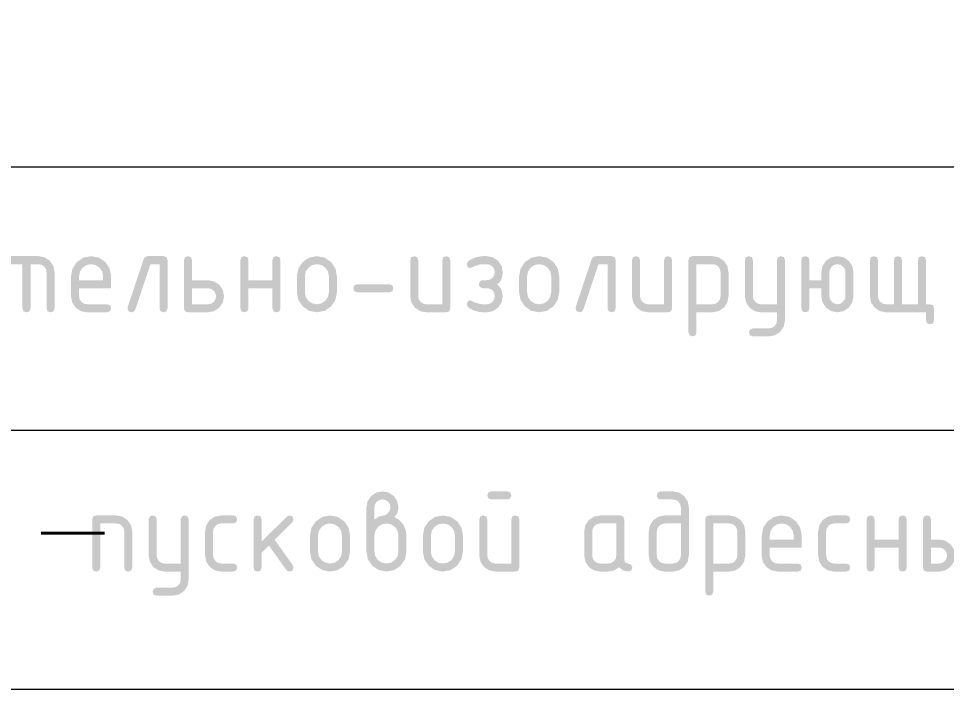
# Model space of a CAD drawing. Header units: millimetres. Extents: x 0 to 420, y 0 to 297.
# Drawn here: x 165.29 to 185.31, y 31.45 to 45.91 of the extents above; entities that cross this region are included whole.
import ezdxf

# ---------------------------------------------------------------- set-up
doc = ezdxf.new("R2010")
doc.units = ezdxf.units.MM
doc.styles.get("Standard").update_dxf_attribs({"font": 'STANDARD'})

msp = doc.modelspace()

# ---------------------------------------------------------------- hatches: boundary and pattern name
for points in [[(164.946487, 40.791584), (165.724252, 40.791584), (165.85737, 40.766366), (165.968991, 40.690712), (166.044646, 40.579091), (166.069864, 40.445972), (166.069864, 39.668207), (166.048091, 39.603233), (165.983323, 39.581667), (165.918831, 39.603233), (165.897333, 39.668207), (165.897333, 40.445972), (165.884655, 40.51322), (165.847173, 40.568893), (165.7915, 40.6061), (165.724252, 40.618502), (165.551721, 40.618502), (165.551721, 39.668207), (165.529948, 39.603233), (165.465181, 39.581667), (165.400206, 39.603233), (165.37864, 39.668207), (165.37864, 40.618502), (165.033028, 40.618502), (165.033028, 39.668207), (165.011255, 39.603233), (164.946487, 39.581667), (164.881995, 39.603233), (164.860497, 39.668207), (164.860497, 40.705043), (164.881995, 40.769811)], [(168.075209, 40.791584), (168.420821, 40.791584), (168.485588, 40.769811), (168.507361, 40.705043), (168.507361, 39.668207), (168.485588, 39.603233), (168.420821, 39.581667), (168.356328, 39.603233), (168.334831, 39.668207), (168.334831, 40.618502), (168.136945, 40.618502), (167.811176, 39.640647), (167.780722, 39.596274), (167.729597, 39.581667), (167.665104, 39.603577), (167.643607, 39.66931), (167.647466, 39.695768), (167.989219, 40.720477), (168.022292, 40.773807)], [(170.251021, 40.10036), (170.251021, 39.668207), (170.229248, 39.603233), (170.16448, 39.581667), (170.099988, 39.603233), (170.07849, 39.668207), (170.07849, 40.705043), (170.099988, 40.769811), (170.16448, 40.791584), (170.229248, 40.769811), (170.251021, 40.705043), (170.251021, 40.27289), (170.769714, 40.27289), (170.769714, 40.705043), (170.791212, 40.769811), (170.855704, 40.791584), (170.920472, 40.769811), (170.942245, 40.705043), (170.942245, 39.668207), (170.920472, 39.603233), (170.855704, 39.581667), (170.791212, 39.603233), (170.769714, 39.668207), (170.769714, 40.10036)], [(174.604793, 40.705043), (174.604793, 39.668207), (174.58302, 39.603233), (174.518252, 39.581667), (174.08665, 39.581667), (173.952361, 39.60654), (173.840808, 39.681436), (173.765912, 39.792989), (173.741038, 39.927278), (173.741038, 40.705043), (173.762536, 40.769811), (173.827028, 40.791584), (173.891796, 40.769811), (173.913569, 40.705043), (173.913569, 39.927278), (173.926109, 39.861408), (173.964281, 39.80546), (174.020505, 39.767288), (174.08665, 39.754748), (174.432262, 39.754748), (174.432262, 40.705043), (174.45376, 40.769811), (174.518252, 40.791584), (174.58302, 40.769811)], [(175.563163, 39.927278), (175.551657, 39.99935), (175.517412, 40.054058), (175.471937, 40.085064), (175.414886, 40.098706), (175.304092, 40.10036), (175.242356, 40.125165), (175.217551, 40.18635), (175.242907, 40.248637), (175.276807, 40.267516), (175.328897, 40.273993), (175.354804, 40.273993), (175.382365, 40.27289), (175.459673, 40.285293), (175.51631, 40.3225), (175.551312, 40.378241), (175.563163, 40.445972), (175.550485, 40.51322), (175.513003, 40.568893), (175.45733, 40.6061), (175.390082, 40.618502), (175.304092, 40.618502), (175.223408, 40.607409), (175.126601, 40.574405), (175.047984, 40.541677), (175.023523, 40.530859), (174.977773, 40.562278), (174.95848, 40.622361), (174.993689, 40.687129), (175.099591, 40.745282), (175.20949, 40.780009), (175.304092, 40.791584), (175.390082, 40.791584), (175.524096, 40.766435), (175.635372, 40.691263), (175.710544, 40.579573), (175.735694, 40.445972), (175.728252, 40.360293), (175.705928, 40.288462), (175.668721, 40.230481), (175.616631, 40.18635), (175.705928, 40.082859), (175.735694, 39.927278), (175.710544, 39.792989), (175.635372, 39.681436), (175.524096, 39.60654), (175.390082, 39.581667), (175.304092, 39.581667), (175.207285, 39.592829), (175.098489, 39.626315), (174.993344, 39.683366), (174.95848, 39.750338), (174.977773, 39.810972), (175.025177, 39.842391), (175.05322, 39.831298), (175.130459, 39.798294), (175.224304, 39.765566), (175.304092, 39.754748), (175.390082, 39.754748), (175.456641, 39.767219), (175.512451, 39.804909), (175.550416, 39.860306)], [(177.738583, 40.791584), (178.084195, 40.791584), (178.148963, 40.769811), (178.170736, 40.705043), (178.170736, 39.668207), (178.148963, 39.603233), (178.084195, 39.581667), (178.019703, 39.603233), (177.998206, 39.668207), (177.998206, 40.618502), (177.80032, 40.618502), (177.474551, 39.640647), (177.444097, 39.596274), (177.392971, 39.581667), (177.328479, 39.603577), (177.306982, 39.66931), (177.31084, 39.695768), (177.652594, 40.720477), (177.685667, 40.773807)], [(179.388178, 40.705043), (179.388178, 39.668207), (179.366405, 39.603233), (179.301637, 39.581667), (178.870036, 39.581667), (178.735746, 39.60654), (178.624194, 39.681436), (178.549297, 39.792989), (178.524424, 39.927278), (178.524424, 40.705043), (178.545921, 40.769811), (178.610413, 40.791584), (178.675181, 40.769811), (178.696954, 40.705043), (178.696954, 39.927278), (178.709494, 39.861408), (178.747666, 39.80546), (178.80389, 39.767288), (178.870036, 39.754748), (179.215648, 39.754748), (179.215648, 40.705043), (179.237145, 40.769811), (179.301637, 40.791584), (179.366405, 40.769811)], [(181.650531, 39.40638), (181.650531, 39.581667), (181.304919, 39.581667), (181.170629, 39.606885), (181.059077, 39.682539), (180.984181, 39.79416), (180.959307, 39.927278), (180.959307, 40.705043), (180.980804, 40.769811), (181.045297, 40.791584), (181.110064, 40.769811), (181.131837, 40.705043), (181.131837, 39.927278), (181.144378, 39.861408), (181.182549, 39.80546), (181.238773, 39.767288), (181.304919, 39.754748), (181.650531, 39.754748), (181.650531, 40.705043), (181.672028, 40.769811), (181.736521, 40.791584), (181.801288, 40.769811), (181.823061, 40.705043), (181.823061, 39.408585), (181.798257, 39.275466), (181.723843, 39.163845), (181.613737, 39.088191), (181.481308, 39.062973), (181.131837, 39.062973), (181.066863, 39.084746), (181.045297, 39.149514), (181.071204, 39.210147), (181.131837, 39.236055), (181.477449, 39.236055), (181.544698, 39.248319), (181.60037, 39.284561), (181.637853, 39.339476)], [(184.865401, 39.581667), (184.001647, 39.581667), (183.867357, 39.606885), (183.755805, 39.682539), (183.680909, 39.79416), (183.656035, 39.927278), (183.656035, 40.705043), (183.677532, 40.769811), (183.742024, 40.791584), (183.806792, 40.769811), (183.828565, 40.705043), (183.828565, 39.927278), (183.841105, 39.861408), (183.879277, 39.80546), (183.935501, 39.767288), (184.001647, 39.754748), (184.174177, 39.754748), (184.174177, 40.705043), (184.195744, 40.769811), (184.260718, 40.791584), (184.325486, 40.769811), (184.347259, 40.705043), (184.347259, 39.754748), (184.692871, 39.754748), (184.692871, 40.705043), (184.714368, 40.769811), (184.77886, 40.791584), (184.843628, 40.769811), (184.865401, 40.705043), (184.865401, 39.754748), (184.951942, 39.754748), (185.01671, 39.732975), (185.038483, 39.668207), (185.038483, 39.408585), (185.01671, 39.344093), (184.951942, 39.322595), (184.886968, 39.344093), (184.865401, 39.408585)], [(173.290587, 40.013819), (172.599363, 40.013819), (172.534871, 40.035386), (172.513374, 40.10036), (172.534871, 40.164852), (172.599363, 40.18635), (173.290587, 40.18635), (173.355355, 40.164852), (173.377128, 40.10036), (173.355355, 40.035386)], [(166.881748, 34.080207), (166.881748, 35.117043), (166.903245, 35.181811), (166.967737, 35.203584), (167.39989, 35.203584), (167.533009, 35.178366), (167.64463, 35.102712), (167.720284, 34.991091), (167.745502, 34.857972), (167.745502, 34.080207), (167.723729, 34.015233), (167.658961, 33.993667), (167.594469, 34.015233), (167.572972, 34.080207), (167.572972, 34.857972), (167.560294, 34.92522), (167.522811, 34.980893), (167.467138, 35.0181), (167.39989, 35.030502), (167.054278, 35.030502), (167.054278, 34.080207), (167.032505, 34.015233), (166.967737, 33.993667), (166.903245, 34.015233)], [(168.790413, 33.81838), (168.790413, 33.993667), (168.444801, 33.993667), (168.310512, 34.018885), (168.198959, 34.094539), (168.124063, 34.20616), (168.099189, 34.339279), (168.099189, 35.117043), (168.120687, 35.181811), (168.185179, 35.203584), (168.249947, 35.181811), (168.27172, 35.117043), (168.27172, 34.339279), (168.28426, 34.273408), (168.322432, 34.21746), (168.378656, 34.179288), (168.444801, 34.166748), (168.790413, 34.166748), (168.790413, 35.117043), (168.811911, 35.181811), (168.876403, 35.203584), (168.941171, 35.181811), (168.962944, 35.117043), (168.962944, 33.820585), (168.938139, 33.687466), (168.863725, 33.575845), (168.75362, 33.500191), (168.62119, 33.474973), (168.27172, 33.474973), (168.206745, 33.496746), (168.185179, 33.561514), (168.211086, 33.622147), (168.27172, 33.648055), (168.617332, 33.648055), (168.68458, 33.660319), (168.740253, 33.696561), (168.777735, 33.751476)], [(169.489162, 34.857972), (169.489162, 34.339279), (169.501702, 34.273408), (169.539873, 34.21746), (169.596097, 34.179288), (169.662243, 34.166748), (169.921314, 34.166748), (169.986082, 34.144975), (170.007855, 34.080207), (169.986082, 34.015233), (169.921314, 33.993667), (169.662243, 33.993667), (169.527953, 34.01854), (169.416401, 34.093436), (169.341505, 34.204989), (169.316631, 34.339279), (169.316631, 34.857972), (169.341505, 34.991573), (169.416401, 35.103263), (169.527953, 35.178435), (169.662243, 35.203584), (169.921314, 35.203584), (169.986082, 35.181811), (170.007855, 35.117043), (169.986082, 35.052069), (169.921314, 35.030502), (169.662243, 35.030502), (169.595202, 35.017756), (169.539322, 34.979791), (169.501633, 34.924049)], [(170.53384, 34.635281), (171.077338, 35.178228), (171.138523, 35.203584), (171.203291, 35.181811), (171.225064, 35.117043), (171.199157, 35.056961), (170.819369, 34.677173), (171.207976, 34.129817), (171.225064, 34.078554), (171.203291, 34.014819), (171.138523, 33.993667), (171.097526, 34.00283), (171.066865, 34.030598), (170.694795, 34.552599), (170.53384, 34.391644), (170.53384, 34.080207), (170.512067, 34.015233), (170.447299, 33.993667), (170.382807, 34.015233), (170.36131, 34.080207), (170.36131, 35.117043), (170.382807, 35.181811), (170.447299, 35.203584), (170.512067, 35.181811), (170.53384, 35.117043)], [(182.710957, 34.857972), (182.710957, 34.339279), (182.723497, 34.273408), (182.761668, 34.21746), (182.817892, 34.179288), (182.884038, 34.166748), (183.143109, 34.166748), (183.207877, 34.144975), (183.22965, 34.080207), (183.207877, 34.015233), (183.143109, 33.993667), (182.884038, 33.993667), (182.749748, 34.01854), (182.638196, 34.093436), (182.5633, 34.204989), (182.538426, 34.339279), (182.538426, 34.857972), (182.5633, 34.991573), (182.638196, 35.103263), (182.749748, 35.178435), (182.884038, 35.203584), (183.143109, 35.203584), (183.207877, 35.181811), (183.22965, 35.117043), (183.207877, 35.052069), (183.143109, 35.030502), (182.884038, 35.030502), (182.816997, 35.017756), (182.761117, 34.979791), (182.723428, 34.924049)], [(183.755635, 34.51236), (183.755635, 34.080207), (183.733862, 34.015233), (183.669094, 33.993667), (183.604602, 34.015233), (183.583105, 34.080207), (183.583105, 35.117043), (183.604602, 35.181811), (183.669094, 35.203584), (183.733862, 35.181811), (183.755635, 35.117043), (183.755635, 34.68489), (184.274329, 34.68489), (184.274329, 35.117043), (184.295826, 35.181811), (184.360318, 35.203584), (184.425086, 35.181811), (184.446859, 35.117043), (184.446859, 34.080207), (184.425086, 34.015233), (184.360318, 33.993667), (184.295826, 34.015233), (184.274329, 34.080207), (184.274329, 34.51236)]]:
    msp.add_hatch(color=7).paths.add_polyline_path(points, flags=0)
h = msp.add_hatch(color=7)
h.paths.add_polyline_path([(166.857767, 40.618502), (166.75841, 40.599486), (166.674763, 40.542435), (166.617713, 40.458788), (166.598696, 40.359431), (166.598696, 40.27289), (167.117389, 40.27289), (167.117389, 40.359431), (167.098372, 40.458788), (167.041322, 40.542435), (166.957399, 40.599486)], flags=0)
h.paths.add_polyline_path([(166.598696, 40.10036), (166.598696, 39.927278), (166.611236, 39.861408), (166.649407, 39.80546), (166.705631, 39.767288), (166.771777, 39.754748), (167.203379, 39.754748), (167.268147, 39.732975), (167.28992, 39.668207), (167.268147, 39.603233), (167.203379, 39.581667), (166.771777, 39.581667), (166.637487, 39.60654), (166.525935, 39.681436), (166.451039, 39.792989), (166.426165, 39.927278), (166.426165, 40.359431), (166.457653, 40.52514), (166.552394, 40.664805), (166.691644, 40.75982), (166.857767, 40.791584), (167.025336, 40.760234), (167.164794, 40.666458), (167.258569, 40.527001), (167.28992, 40.359431), (167.28992, 40.10036)], flags=0)
h = msp.add_hatch(color=7)
h.paths.add_polyline_path([(169.724803, 39.927278), (169.699654, 39.792989), (169.624482, 39.681436), (169.513205, 39.60654), (169.379191, 39.581667), (168.947038, 39.581667), (168.882546, 39.603233), (168.861049, 39.668207), (168.861049, 40.705043), (168.882546, 40.769811), (168.947038, 40.791584), (169.011806, 40.769811), (169.033579, 40.705043), (169.033579, 40.27289), (169.379191, 40.27289), (169.513205, 40.247672), (169.624482, 40.172018), (169.699654, 40.060397)], flags=0)
h.paths.add_polyline_path([(169.552273, 39.927278), (169.539595, 39.994527), (169.502112, 40.050199), (169.446439, 40.087682), (169.379191, 40.10036), (169.033579, 40.10036), (169.033579, 39.754748), (169.379191, 39.754748), (169.44575, 39.767219), (169.501561, 39.804909), (169.539526, 39.860306)], flags=0)
h = msp.add_hatch(color=7)
h.paths.add_polyline_path([(171.295932, 40.013819), (171.295932, 40.359431), (171.32742, 40.52514), (171.42216, 40.664805), (171.561411, 40.75982), (171.727534, 40.791584), (171.895103, 40.760234), (172.034561, 40.666458), (172.128336, 40.527001), (172.159687, 40.359431), (172.159687, 40.013819), (172.127992, 39.847214), (172.033458, 39.707895), (171.893725, 39.613155), (171.727534, 39.581667), (171.561411, 39.613155), (171.42216, 39.707895), (171.32742, 39.847214)], flags=0)
h.paths.add_polyline_path([(171.987156, 40.013819), (171.987156, 40.359431), (171.968139, 40.458788), (171.911088, 40.542435), (171.827166, 40.599486), (171.727534, 40.618502), (171.628177, 40.599486), (171.54453, 40.542435), (171.487479, 40.458788), (171.468463, 40.359431), (171.468463, 40.013819), (171.487135, 39.913291), (171.543428, 39.829713), (171.627006, 39.773421), (171.727534, 39.754748), (171.827166, 39.773489), (171.911088, 39.830265), (171.968139, 39.914187)], flags=0)
h = msp.add_hatch(color=7)
h.paths.add_polyline_path([(176.08954, 40.013819), (176.08954, 40.359431), (176.121028, 40.52514), (176.215768, 40.664805), (176.355019, 40.75982), (176.521142, 40.791584), (176.688711, 40.760234), (176.828169, 40.666458), (176.921944, 40.527001), (176.953294, 40.359431), (176.953294, 40.013819), (176.9216, 39.847214), (176.827066, 39.707895), (176.687333, 39.613155), (176.521142, 39.581667), (176.355019, 39.613155), (176.215768, 39.707895), (176.121028, 39.847214)], flags=0)
h.paths.add_polyline_path([(176.780764, 40.013819), (176.780764, 40.359431), (176.761747, 40.458788), (176.704696, 40.542435), (176.620774, 40.599486), (176.521142, 40.618502), (176.421785, 40.599486), (176.338138, 40.542435), (176.281087, 40.458788), (176.262071, 40.359431), (176.262071, 40.013819), (176.280743, 39.913291), (176.337036, 39.829713), (176.420614, 39.773421), (176.521142, 39.754748), (176.620774, 39.773489), (176.704696, 39.830265), (176.761747, 39.914187)], flags=0)
h = msp.add_hatch(color=7)
h.paths.add_polyline_path([(179.741865, 40.705043), (179.763363, 40.769811), (179.827855, 40.791584), (180.260008, 40.791584), (180.394022, 40.766435), (180.505298, 40.691263), (180.58047, 40.579573), (180.60562, 40.445972), (180.60562, 39.927278), (180.58047, 39.79416), (180.505298, 39.682539), (180.394022, 39.606885), (180.260008, 39.581667), (179.914396, 39.581667), (179.914396, 39.149514), (179.892623, 39.084746), (179.827855, 39.062973), (179.763363, 39.084746), (179.741865, 39.149514)], flags=0)
h.paths.add_polyline_path([(179.914396, 40.618502), (179.914396, 39.754748), (180.260008, 39.754748), (180.326567, 39.767219), (180.382377, 39.804909), (180.420342, 39.860306), (180.433089, 39.927278), (180.433089, 40.445972), (180.420411, 40.51322), (180.382929, 40.568893), (180.327256, 40.6061), (180.260008, 40.618502)], flags=0)
h = msp.add_hatch(color=7)
h.paths.add_polyline_path([(182.60835, 40.10036), (182.349279, 40.10036), (182.349279, 39.668207), (182.327506, 39.603233), (182.262738, 39.581667), (182.198246, 39.603233), (182.176749, 39.668207), (182.176749, 40.705043), (182.198246, 40.769811), (182.262738, 40.791584), (182.327506, 40.769811), (182.349279, 40.705043), (182.349279, 40.27289), (182.60835, 40.27289), (182.60835, 40.445972), (182.633293, 40.579573), (182.708671, 40.691263), (182.819948, 40.766435), (182.953962, 40.791584), (183.087976, 40.766435), (183.199253, 40.691263), (183.274425, 40.579573), (183.299574, 40.445972), (183.299574, 39.927278), (183.274425, 39.792989), (183.199253, 39.681436), (183.087976, 39.60654), (182.953962, 39.581667), (182.819948, 39.60654), (182.708671, 39.681436), (182.633293, 39.792989), (182.60835, 39.927278)], flags=0)
h.paths.add_polyline_path([(182.953962, 39.754748), (183.018041, 39.767702), (183.074678, 39.807114), (183.113884, 39.863269), (183.127044, 39.927278), (183.127044, 40.445972), (183.114366, 40.51322), (183.076883, 40.568893), (183.021211, 40.6061), (182.953962, 40.618502), (182.887403, 40.605756), (182.831592, 40.567791), (182.793903, 40.512049), (182.781432, 40.445972), (182.781432, 39.927278), (182.794385, 39.863269), (182.833797, 39.807114), (182.889952, 39.767702)], flags=0)
h = msp.add_hatch(color=7)
h.paths.add_polyline_path([(172.968723, 35.117043), (173.074143, 35.181811), (173.170468, 35.203584), (173.221731, 35.218536), (173.269687, 35.263667), (173.303173, 35.31989), (173.314335, 35.376114), (173.301933, 35.443363), (173.264726, 35.499035), (173.209053, 35.536518), (173.141805, 35.549196), (173.074763, 35.536449), (173.018884, 35.498484), (172.981195, 35.442674), (172.968723, 35.376114)], flags=0)
h.paths.add_polyline_path([(173.400876, 35.167755), (173.507605, 35.103332), (173.589943, 35.009556), (173.642308, 34.895455), (173.659947, 34.771431), (173.659947, 34.425819), (173.628252, 34.258732), (173.533719, 34.119344), (173.393986, 34.025086), (173.227795, 33.993667), (173.06119, 34.025155), (172.92187, 34.119895), (172.827612, 34.259214), (172.796193, 34.425819), (172.796193, 35.376114), (172.821135, 35.510129), (172.896514, 35.621405), (173.008204, 35.696577), (173.141805, 35.721726), (173.275406, 35.696508), (173.387096, 35.620854), (173.462268, 35.509233), (173.487417, 35.376114), (173.465644, 35.258706)], flags=0)
h.paths.add_polyline_path([(173.487417, 34.425819), (173.487417, 34.771431), (173.468469, 34.870788), (173.4119, 34.954435), (173.327909, 35.011486), (173.227795, 35.030502), (173.127267, 35.011486), (173.043689, 34.954435), (172.987396, 34.870788), (172.968723, 34.771431), (172.968723, 34.425819), (172.987396, 34.325291), (173.043689, 34.241713), (173.127267, 34.185421), (173.227795, 34.166748), (173.327909, 34.185489), (173.4119, 34.242265), (173.468469, 34.326187)], flags=0)
h = msp.add_hatch(color=7)
h.paths.add_polyline_path([(176.094831, 35.117043), (176.094831, 34.080207), (176.073058, 34.015233), (176.00829, 33.993667), (175.576688, 33.993667), (175.442399, 34.01854), (175.330846, 34.093436), (175.25595, 34.204989), (175.231076, 34.339279), (175.231076, 35.117043), (175.252574, 35.181811), (175.317066, 35.203584), (175.381834, 35.181811), (175.403607, 35.117043), (175.403607, 34.339279), (175.416147, 34.273408), (175.454319, 34.21746), (175.510543, 34.179288), (175.576688, 34.166748), (175.9223, 34.166748), (175.9223, 35.117043), (175.943798, 35.181811), (176.00829, 35.203584), (176.073058, 35.181811)], flags=0)
h.paths.add_polyline_path([(175.834106, 35.549196), (175.490148, 35.549196), (175.425173, 35.570693), (175.403607, 35.635186), (175.425173, 35.699953), (175.490148, 35.721726), (175.834106, 35.721726), (175.898874, 35.699953), (175.920647, 35.635186), (175.898874, 35.570693)], flags=0)
h = msp.add_hatch(color=7)
h.paths.add_polyline_path([(179.749855, 35.376114), (179.749855, 34.339279), (179.724637, 34.204989), (179.648983, 34.093436), (179.537362, 34.01854), (179.404243, 33.993667), (179.231713, 33.993667), (179.097423, 34.018885), (178.985871, 34.094539), (178.910975, 34.20616), (178.886101, 34.339279), (178.886101, 34.857972), (178.911044, 34.991573), (178.986422, 35.103263), (179.098112, 35.178435), (179.231713, 35.203584), (179.577325, 35.203584), (179.577325, 35.376114), (179.564647, 35.443363), (179.527164, 35.499035), (179.471492, 35.536518), (179.404243, 35.549196), (179.145172, 35.549196), (179.080198, 35.570693), (179.058631, 35.635186), (179.080198, 35.699953), (179.145172, 35.721726), (179.404243, 35.721726), (179.538258, 35.696508), (179.649534, 35.620854), (179.724706, 35.509233)], flags=0)
h.paths.add_polyline_path([(179.577325, 34.339279), (179.577325, 35.030502), (179.231713, 35.030502), (179.164671, 35.017756), (179.108792, 34.979791), (179.071103, 34.924049), (179.058631, 34.857972), (179.058631, 34.339279), (179.071172, 34.273408), (179.109343, 34.21746), (179.165567, 34.179288), (179.231713, 34.166748), (179.404243, 34.166748), (179.470803, 34.179219), (179.526613, 34.216909), (179.564578, 34.272306)], flags=0)
h = msp.add_hatch(color=7)
h.paths.add_polyline_path([(171.578751, 34.425819), (171.578751, 34.771431), (171.610239, 34.93714), (171.70498, 35.076805), (171.84423, 35.17182), (172.010353, 35.203584), (172.177922, 35.172234), (172.31738, 35.078458), (172.411155, 34.939001), (172.442506, 34.771431), (172.442506, 34.425819), (172.410811, 34.259214), (172.316277, 34.119895), (172.176544, 34.025155), (172.010353, 33.993667), (171.84423, 34.025155), (171.70498, 34.119895), (171.610239, 34.259214)], flags=0)
h.paths.add_polyline_path([(172.269975, 34.425819), (172.269975, 34.771431), (172.250958, 34.870788), (172.193908, 34.954435), (172.109985, 35.011486), (172.010353, 35.030502), (171.910996, 35.011486), (171.827349, 34.954435), (171.770299, 34.870788), (171.751282, 34.771431), (171.751282, 34.425819), (171.769954, 34.325291), (171.826247, 34.241713), (171.909825, 34.185421), (172.010353, 34.166748), (172.109985, 34.185489), (172.193908, 34.242265), (172.250958, 34.326187)], flags=0)
h = msp.add_hatch(color=7)
h.paths.add_polyline_path([(174.013635, 34.425819), (174.013635, 34.771431), (174.045123, 34.93714), (174.139863, 35.076805), (174.279114, 35.17182), (174.445236, 35.203584), (174.612806, 35.172234), (174.752263, 35.078458), (174.846039, 34.939001), (174.877389, 34.771431), (174.877389, 34.425819), (174.845694, 34.259214), (174.751161, 34.119895), (174.611428, 34.025155), (174.445236, 33.993667), (174.279114, 34.025155), (174.139863, 34.119895), (174.045123, 34.259214)], flags=0)
h.paths.add_polyline_path([(174.704859, 34.425819), (174.704859, 34.771431), (174.685842, 34.870788), (174.628791, 34.954435), (174.544868, 35.011486), (174.445236, 35.030502), (174.34588, 35.011486), (174.262233, 34.954435), (174.205182, 34.870788), (174.186165, 34.771431), (174.186165, 34.425819), (174.204838, 34.325291), (174.26113, 34.241713), (174.344708, 34.185421), (174.445236, 34.166748), (174.544868, 34.185489), (174.628791, 34.242265), (174.685842, 34.326187)], flags=0)
h = msp.add_hatch(color=7)
h.paths.add_polyline_path([(178.18442, 35.030502), (177.838809, 35.030502), (177.771767, 35.017756), (177.715888, 34.979791), (177.678198, 34.924049), (177.665727, 34.857972), (177.665727, 34.339279), (177.678267, 34.273408), (177.716439, 34.21746), (177.772663, 34.179288), (177.838809, 34.166748), (178.011339, 34.166748), (178.077898, 34.179219), (178.133709, 34.216909), (178.171674, 34.272306), (178.18442, 34.339279)], flags=0)
h.paths.add_polyline_path([(178.530032, 34.080207), (178.508259, 34.015233), (178.443492, 33.993667), (178.333593, 34.016473), (178.245605, 34.085168), (178.139221, 34.016473), (178.011339, 33.993667), (177.838809, 33.993667), (177.704519, 34.01854), (177.592966, 34.093436), (177.51807, 34.204989), (177.493197, 34.339279), (177.493197, 34.857972), (177.51807, 34.991573), (177.592966, 35.103263), (177.704519, 35.178435), (177.838809, 35.203584), (178.27041, 35.203584), (178.335178, 35.181811), (178.356951, 35.117043), (178.356951, 34.252738), (178.378517, 34.188246), (178.443492, 34.166748), (178.508259, 34.144975)], flags=0)
h = msp.add_hatch(color=7)
h.paths.add_polyline_path([(180.103543, 35.117043), (180.12504, 35.181811), (180.189532, 35.203584), (180.621685, 35.203584), (180.755699, 35.178435), (180.866976, 35.103263), (180.942148, 34.991573), (180.967297, 34.857972), (180.967297, 34.339279), (180.942148, 34.20616), (180.866976, 34.094539), (180.755699, 34.018885), (180.621685, 33.993667), (180.276073, 33.993667), (180.276073, 33.561514), (180.2543, 33.496746), (180.189532, 33.474973), (180.12504, 33.496746), (180.103543, 33.561514)], flags=0)
h.paths.add_polyline_path([(180.276073, 35.030502), (180.276073, 34.166748), (180.621685, 34.166748), (180.688244, 34.179219), (180.744055, 34.216909), (180.78202, 34.272306), (180.794767, 34.339279), (180.794767, 34.857972), (180.782089, 34.92522), (180.744606, 34.980893), (180.688933, 35.0181), (180.621685, 35.030502)], flags=0)
h = msp.add_hatch(color=7)
h.paths.add_polyline_path([(181.752586, 35.030502), (181.653229, 35.011486), (181.569583, 34.954435), (181.512532, 34.870788), (181.493515, 34.771431), (181.493515, 34.68489), (182.012208, 34.68489), (182.012208, 34.771431), (181.993192, 34.870788), (181.936141, 34.954435), (181.852218, 35.011486)], flags=0)
h.paths.add_polyline_path([(181.493515, 34.51236), (181.493515, 34.339279), (181.506055, 34.273408), (181.544227, 34.21746), (181.600451, 34.179288), (181.666596, 34.166748), (182.098198, 34.166748), (182.162966, 34.144975), (182.184739, 34.080207), (182.162966, 34.015233), (182.098198, 33.993667), (181.666596, 33.993667), (181.532307, 34.01854), (181.420754, 34.093436), (181.345858, 34.204989), (181.320984, 34.339279), (181.320984, 34.771431), (181.352473, 34.93714), (181.447213, 35.076805), (181.586464, 35.17182), (181.752586, 35.203584), (181.920155, 35.172234), (182.059613, 35.078458), (182.153388, 34.939001), (182.184739, 34.771431), (182.184739, 34.51236)], flags=0)
h = msp.add_hatch(color=7)
h.paths.add_polyline_path([(185.49177, 34.339279), (185.466621, 34.204989), (185.391449, 34.093436), (185.279759, 34.01854), (185.146158, 33.993667), (184.886536, 33.993667), (184.822044, 34.015233), (184.800546, 34.080207), (184.800546, 35.117043), (184.822044, 35.181811), (184.886536, 35.203584), (184.951304, 35.181811), (184.973077, 35.117043), (184.973077, 34.68489), (185.146158, 34.68489), (185.279759, 34.659741), (185.391449, 34.584569), (185.466621, 34.473293)], flags=0)
h.paths.add_polyline_path([(185.318689, 34.339279), (185.306286, 34.406527), (185.269079, 34.4622), (185.213407, 34.499682), (185.146158, 34.51236), (184.973077, 34.51236), (184.973077, 34.166748), (185.146158, 34.166748), (185.212235, 34.179219), (185.267977, 34.216909), (185.305942, 34.272306)], flags=0)
h.paths.add_polyline_path([(185.664301, 35.117043), (185.685867, 35.181811), (185.750841, 35.203584), (185.815609, 35.181811), (185.837382, 35.117043), (185.837382, 34.080207), (185.815609, 34.015233), (185.750841, 33.993667), (185.685867, 34.015233), (185.664301, 34.080207)], flags=0)

# ---------------------------------------------------------------- linework, layer by layer
at = {"color": 7, "lineweight": 0}
msp.add_lwpolyline([(236.22, 31.453667), (121.750667, 31.453667), (121.750667, 61.976), (236.22, 61.976)], close=True, dxfattribs=at)
for points in [[(121.750667, 42.714333), (236.22, 42.714333)], [(121.750667, 37.041667), (236.22, 37.041667)]]:
    msp.add_lwpolyline(points, dxfattribs=at)

# ---------------------------------------------------------------- texts
at = {"color": 7, "insert": (165.480993, 35.931432), "char_height": 1.937762, "width": 0.86122756, "attachment_point": 1}
msp.add_mtext('-', dxfattribs=at)

doc.saveas('drawing.dxf')
